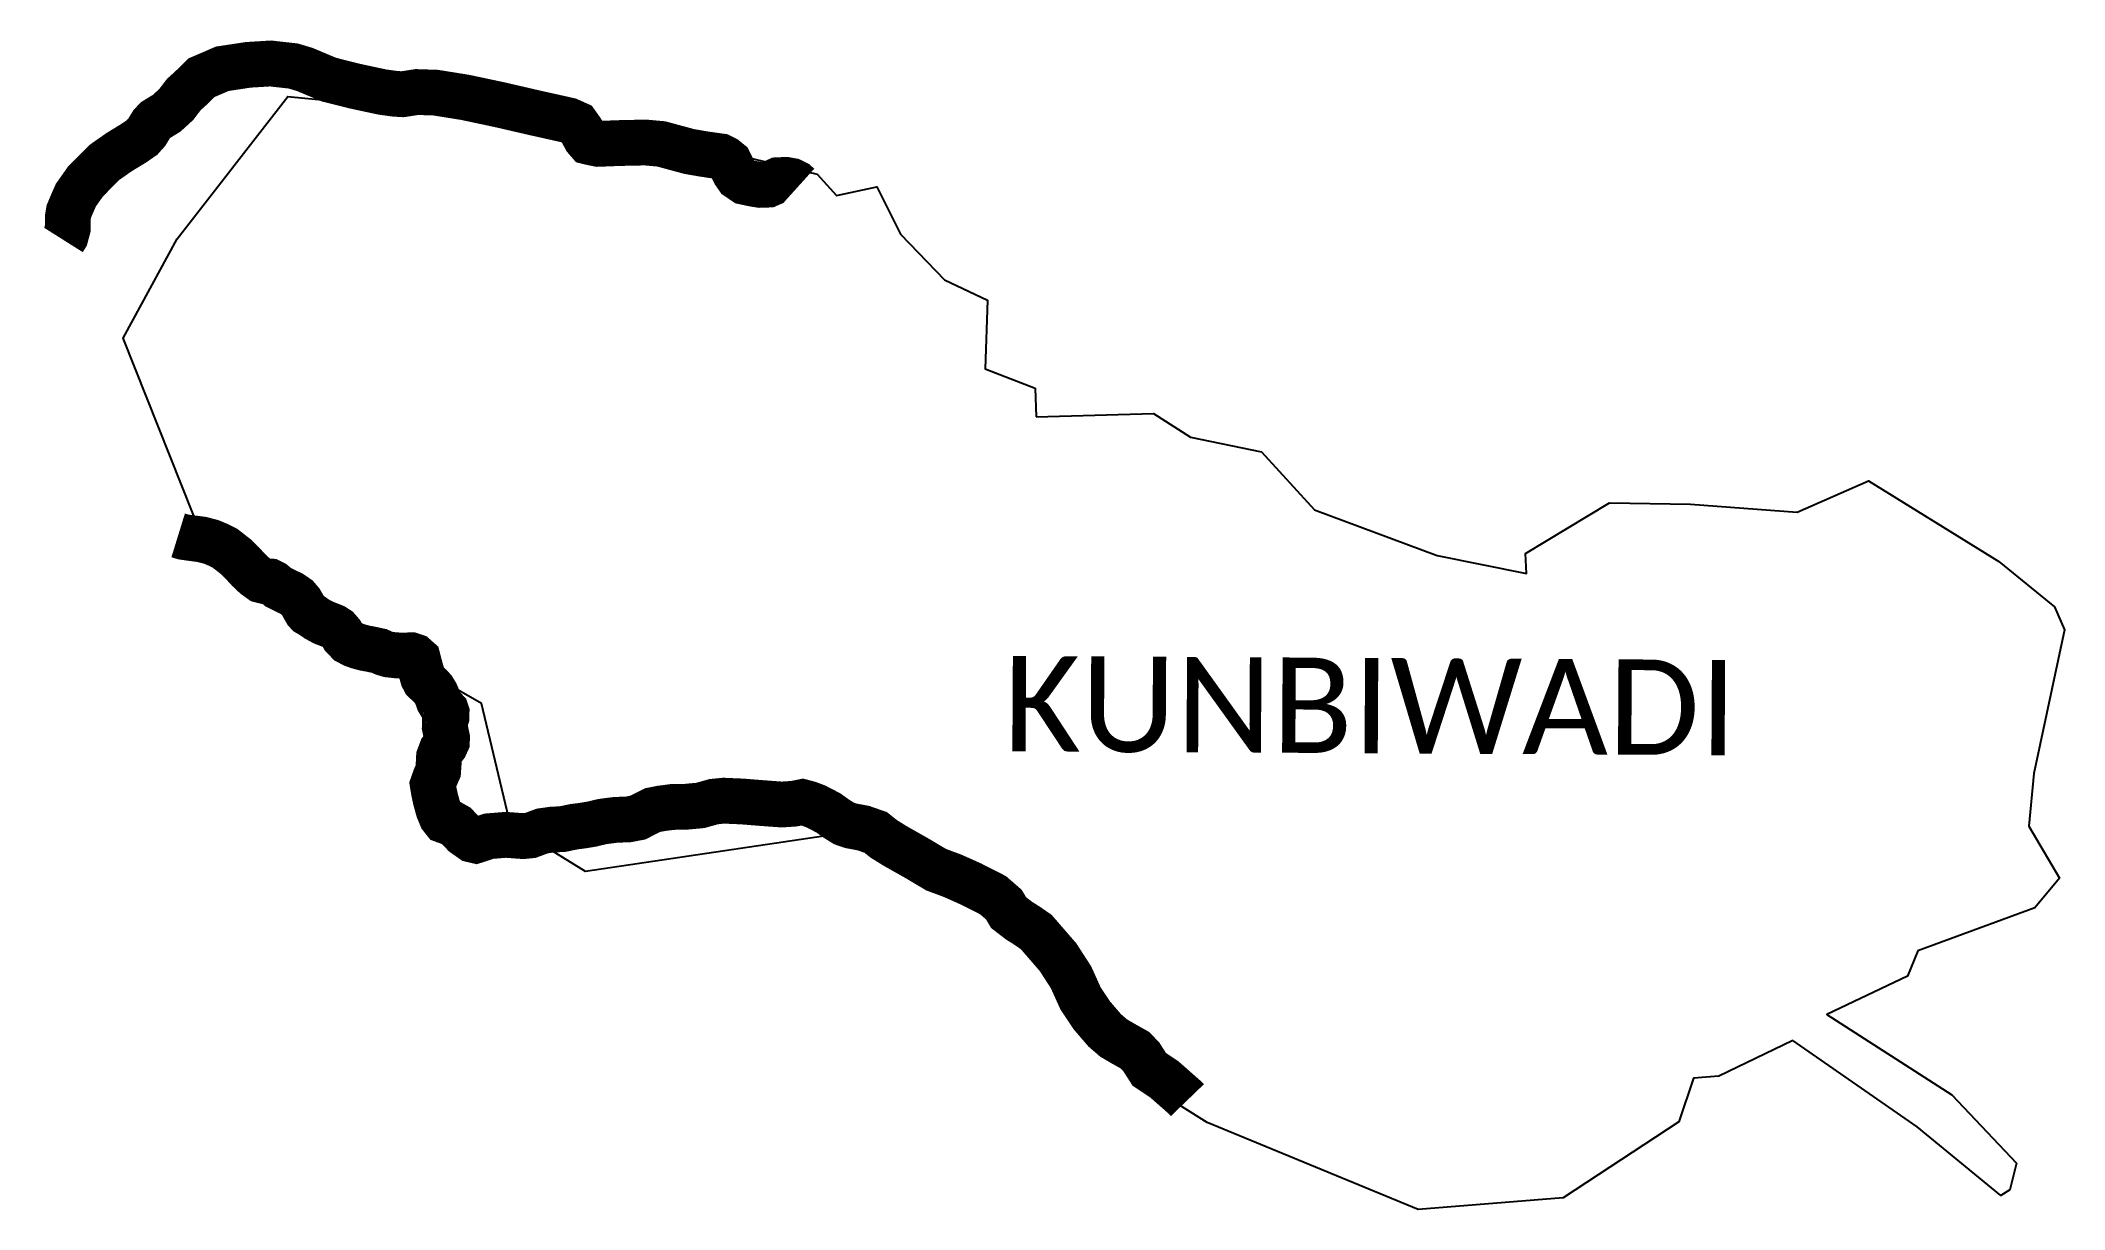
# Model space of a CAD drawing. Header units: metres. Extents: x 311873 to 314083, y 1901470 to 1902747.
import ezdxf

# ---------------------------------------------------------------- set-up
doc = ezdxf.new("R2010")
doc.units = ezdxf.units.M
for name, color, linetype in [('UNPROTECTED', 130, 'Continuous'), ('village', 3, 'Continuous'), ('VILLAGE NAME', 250, 'Continuous')]:
    doc.layers.add(name, color=color, linetype=linetype)
doc.styles.get("Standard").update_dxf_attribs({"font": 'simplex.shx'})

msp = doc.modelspace()

# ---------------------------------------------------------------- linework, layer by layer
at = {"layer": 'UNPROTECTED', "const_width": 50, "flags": 128}
for points in [[(312701.5, 1902588.2), (312698.4, 1902591), (312693.3, 1902593.5), (312687.2, 1902594.6), (312678.5, 1902594.2), (312673.8, 1902592), (312667.9, 1902589.4), (312659.3, 1902589.1), (312652.4, 1902590.2), (312642, 1902592.4), (312634.8, 1902597.3), (312631.2, 1902602.5), (312628, 1902608.9), (312625.5, 1902614), (312620.8, 1902617.8), (312616.1, 1902620.2), (312605.2, 1902621.7), (312597.1, 1902622.9), (312581.6, 1902625.6), (312565, 1902630.1), (312551.4, 1902633.8), (312533.9, 1902635.4), (312505.9, 1902634.8), (312482.4, 1902633.9), (312476.7, 1902635), (312471.8, 1902636.2), (312468.6, 1902639.9), (312464.1, 1902648.3), (312458.9, 1902655.6), (312450.2, 1902659.5), (312412.6, 1902667.9), (312375.9, 1902676.4), (312337.4, 1902684.6), (312305.1, 1902689.8), (312284.4, 1902690.5), (312268.8, 1902688.1), (312260.5, 1902688.6), (312246.6, 1902690.5), (312215.9, 1902697.1), (312188.2, 1902704.1), (312161.8, 1902715.2), (312149.4, 1902718.9), (312124.6, 1902721.7), (312100.3, 1902720.2), (312071.9, 1902715.9), (312049.3, 1902706.2), (312037, 1902694.2), (312030, 1902687.9), (312021.6, 1902676.9), (312011.2, 1902667.4), (311999, 1902659.9), (311995.1, 1902655.8), (311989.3, 1902646.5), (311984.3, 1902640.9), (311975.3, 1902634.7), (311959.1, 1902624.8), (311943.4, 1902613.8), (311922.5, 1902592.8), (311912, 1902577.9), (311907, 1902566.5), (311904.3, 1902560), (311903.2, 1902553.5), (311903.3, 1902542.1), (311900.8, 1902532.8), (311898.4, 1902529)], [(312023.7, 1902206.4), (312029.2, 1902204.7), (312035.3, 1902203.8), (312049.7, 1902201.9), (312059.9, 1902199.2), (312067.8, 1902195.9), (312074.6, 1902192.5), (312086.4, 1902183.3), (312096, 1902173.7), (312100.4, 1902168.9), (312107.6, 1902162.1), (312114, 1902157.5), (312118.8, 1902156.3), (312124.1, 1902156), (312127.9, 1902154.1), (312132.9, 1902149.8), (312140.9, 1902145.8), (312147.3, 1902142.8), (312153.6, 1902138.5), (312157.6, 1902133.8), (312163.5, 1902123.4), (312165.3, 1902121.4), (312170.2, 1902118.5), (312175.4, 1902114.9), (312182.2, 1902111.2), (312188.5, 1902108.8), (312193.9, 1902106.6), (312197.9, 1902104), (312201.8, 1902099.5), (312204.2, 1902095.4), (312209.5, 1902090), (312215.4, 1902087), (312220.5, 1902085.2), (312227.1, 1902083.4), (312234.6, 1902082), (312243.4, 1902080.1), (312248.4, 1902077.8), (312253.5, 1902076.3), (312261.8, 1902075.4), (312271.2, 1902075.2), (312278, 1902075.5), (312282.2, 1902074.1), (312285.5, 1902071.2), (312287.7, 1902062.7), (312290.9, 1902051.3), (312292.7, 1902047.8), (312298.9, 1902042), (312302.3, 1902038.2), (312305.2, 1902033.4), (312306.7, 1902029.9), (312308.1, 1902025.6), (312310.9, 1902021), (312315, 1902016.2), (312316.2, 1902014.9), (312316.7, 1902013.4), (312316.6, 1902012.1), (312316.6, 1902007.7), (312315, 1902002.9), (312314.8, 1901997.2), (312316, 1901991.4), (312317.3, 1901985.3), (312317.1, 1901981), (312315.2, 1901976.8), (312311.3, 1901971.9), (312308.5, 1901964.4), (312308.1, 1901956.6), (312307.6, 1901949.3), (312304.5, 1901942.2), (312301.7, 1901934.3), (312302.9, 1901926.9), (312304.7, 1901918.5), (312307.9, 1901906.8), (312311.2, 1901898.9), (312314.3, 1901895), (312321.7, 1901892.3), (312327.4, 1901889.1), (312335.9, 1901880.2), (312344.4, 1901874.2), (312348.7, 1901873.2), (312354.3, 1901875), (312363, 1901877.9), (312381.5, 1901879.4), (312400.4, 1901878), (312408.4, 1901878.8), (312421.3, 1901883.6), (312432.8, 1901885.2), (312443.2, 1901885.6), (312456, 1901888.3), (312465, 1901889.4), (312475.7, 1901891.2), (312486.9, 1901893.9), (312501, 1901895.7), (312515.5, 1901896.3), (312525.8, 1901898.3), (312533.7, 1901902.4), (312541.7, 1901906.4), (312550.9, 1901908.2), (312563.1, 1901909.8), (312578.6, 1901910.1), (312593.8, 1901911.5), (312608.4, 1901915.6), (312619.2, 1901916.7), (312639.8, 1901915.8), (312660.8, 1901914.1), (312683, 1901912.5), (312696.1, 1901913.4), (312705.2, 1901915.2), (312712.3, 1901913.3), (312720.2, 1901910.3), (312733.7, 1901903.3), (312742.3, 1901897.1), (312750.6, 1901891.9), (312758.1, 1901889.3), (312771.9, 1901886.7), (312785.4, 1901882), (312794.1, 1901875), (312806.5, 1901867.3), (312830.9, 1901853.5), (312851.2, 1901841.4), (312869.7, 1901834.5), (312889.6, 1901825.6), (312913.4, 1901813.5), (312925.3, 1901803.2), (312930.4, 1901794.5), (312941.7, 1901785.8), (312951.2, 1901779.8), (312960.7, 1901773.2), (312969.4, 1901763.1), (312984.4, 1901745.8), (312998.5, 1901724), (313009, 1901700.8), (313021.4, 1901682.2), (313035.3, 1901666), (313045, 1901657.6), (313056.6, 1901650.8), (313068.4, 1901644.2), (313075.1, 1901637.3), (313084, 1901623.4), (313100.4, 1901612.4), (313112.8, 1901601.5), (313122.9, 1901592.6), (313125.7, 1901589.7)]]:
    msp.add_lwpolyline(points, dxfattribs=at)
at = {"layer": 'village', "flags": 128}
msp.add_lwpolyline([(312959.3, 1902367.2), (312960.6, 1902335.7)], dxfattribs=at)
at = {"layer": 'village', "color": 3, "true_color": 0x00ff00}
for points in [[(314083.4, 1902103.3, 0), (314050, 1901946.3, 0), (314044.4, 1901889, 0), (314077.8, 1901832.2, 0), (314051.1, 1901799.7, 0), (313923.1, 1901752.8, 0), (313911.9, 1901725, 0), (313823.8, 1901683.2, 0), (313960.5, 1901595.4, 0), (314030.9, 1901521, 0), (314023.8, 1901491.7, 0), (314013.9, 1901485.7, 0), (313922.5, 1901560.5, 0), (313786.7, 1901654.7, 0), (313705.8, 1901615.9, 0), (313678.2, 1901613.8, 0), (313662.2, 1901566, 0), (313536, 1901483.2, 0), (313377.6, 1901470.3, 0), (313147.3, 1901565.3, 0), (313071.3, 1901613, 0), (313051.2, 1901677.1, 0), (312797.2, 1901888.3, 0), (312468.6, 1901839.4, 0), (312386.6, 1901890, 0), (312354.9, 1902022.7, 0), (312053.7, 1902195.8, 0), (311963.5, 1902421.8, 0), (312022.6, 1902530.2, 0), (312143.3, 1902685.6, 0), (312355.5, 1902664.8, 0), (312563.9, 1902631.9, 0), (312580.3, 1902607.4, 0), (312644.4, 1902619.3, 0), (312721.5, 1902600.7, 0), (312742.7, 1902577.4, 0), (312786.6, 1902587.1, 0), (312812.4, 1902535.4, 0), (312860.3, 1902485.6, 0), (312907.3, 1902463.4, 0), (312904.7, 1902388.2, 0), (312959.3, 1902367.2, 0)], [(312960.6, 1902335.7, 0), (313088.8, 1902339.3, 0), (313129, 1902313.8, 0), (313206.7, 1902297.6, 0), (313264.4, 1902234.4, 0), (313398.3, 1902184.5, 0), (313495.9, 1902164.8, 0), (313495, 1902186.7, 0), (313586.4, 1902242.1, 0), (313675.1, 1902240.4, 0), (313791.5, 1902231.7, 0), (313869.5, 1902265.9, 0), (314011.8, 1902177.8, 0), (314072.3, 1902128.3, 0), (314083.4, 1902103.3, 0)]]:
    msp.add_polyline3d(points, dxfattribs=at)

# ---------------------------------------------------------------- texts
at = {"layer": 'VILLAGE NAME', "insert": (312925.3, 1902074.8), "char_height": 104.042, "attachment_point": 1, "rotation": 359.6762}
msp.add_mtext_dynamic_manual_height_columns('{\\fCalibri|b0|i0|c0|p34;KUNBIWADI}', width=961.254, gutter_width=520.2, heights=[0], dxfattribs=at)

doc.saveas('drawing.dxf')
